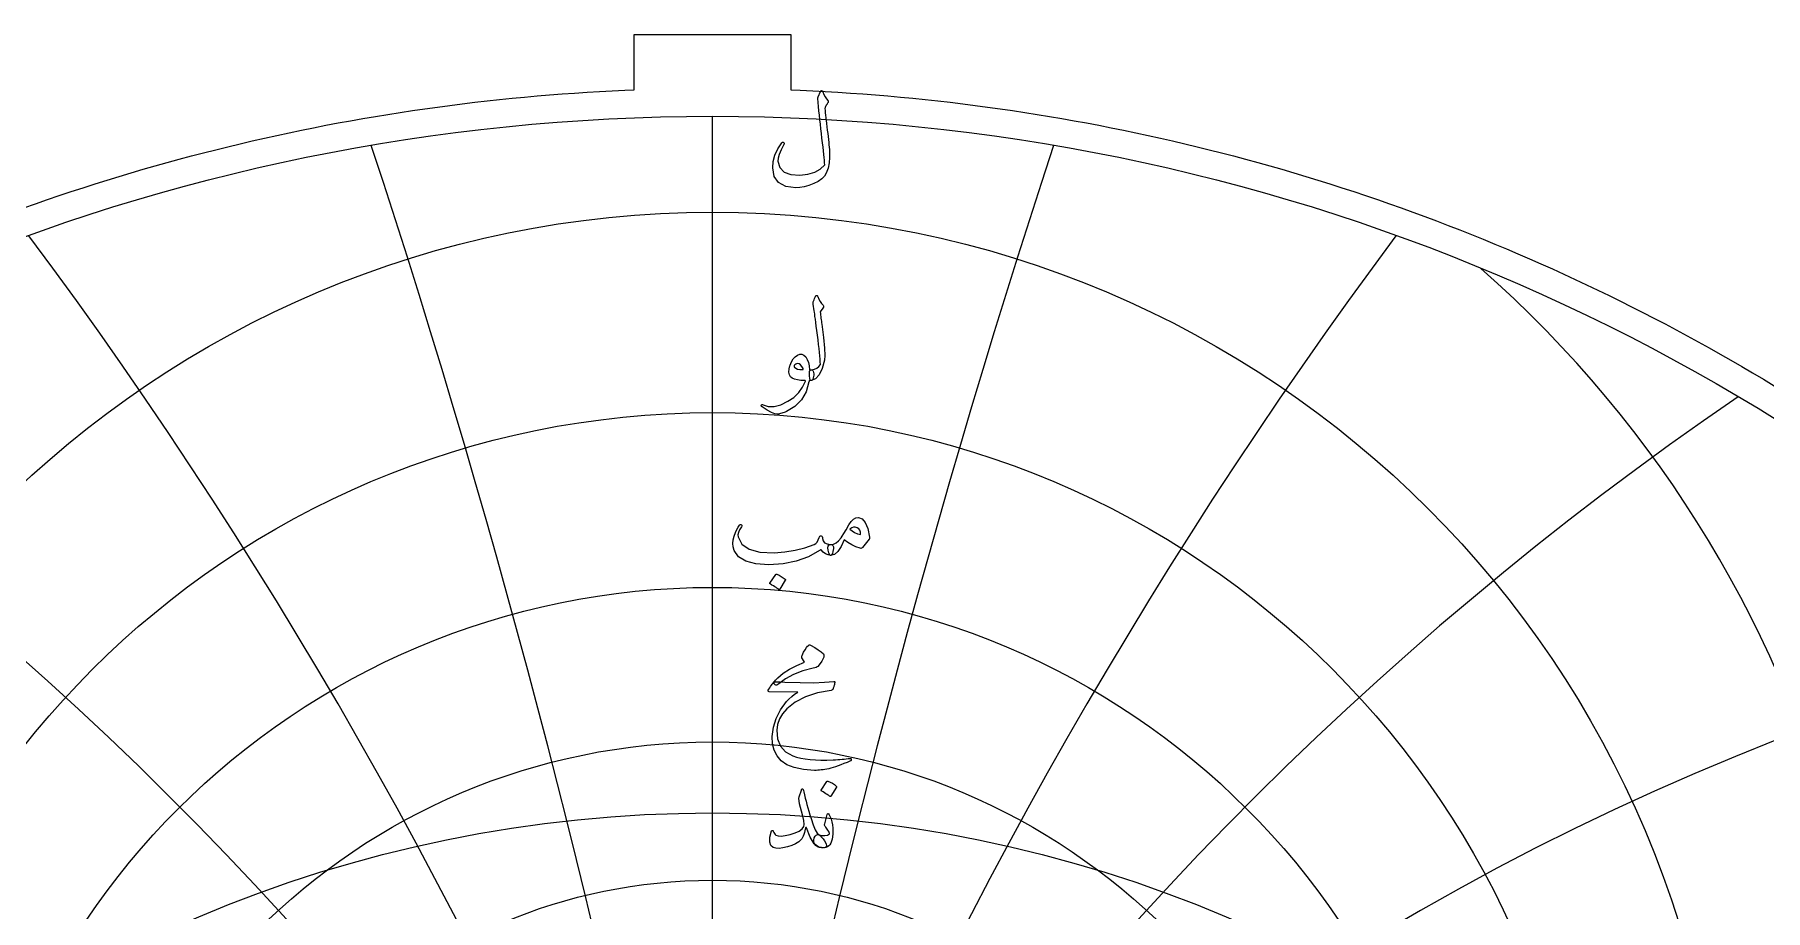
# Model space of a CAD drawing. Header units: millimetres. Extents: x -54 to 54, y -54 to 55.
# Drawn here: x -17.85 to 27.73, y 32.19 to 55.25 of the extents above; entities that cross this region are included whole.
import ezdxf

# ---------------------------------------------------------------- set-up
doc = ezdxf.new("R2010")
doc.units = ezdxf.units.MM
for name, color, linetype in [('CUT_OUTER', 1, 'Continuous'), ('ENGRAVE', 7, 'Continuous'), ('ENGRAVE_FINE', 8, 'Continuous'), ('TEXT', 5, 'Continuous')]:
    doc.layers.add(name, color=color, linetype=linetype)

msp = doc.modelspace()

# ---------------------------------------------------------------- linework, layer by layer
at = {"layer": 'CUT_OUTER'}
msp.add_lwpolyline([(-18.1365, 50.688), (-17.8251, 50.7984), (-17.5131, 50.9068), (-17.2004, 51.0133), (-16.8871, 51.1178), (-16.5731, 51.2205), (-16.2585, 51.3212), (-15.9433, 51.42), (-15.6275, 51.5169), (-15.3111, 51.6118), (-14.9941, 51.7048), (-14.6766, 51.7958), (-14.3585, 51.8849), (-14.0399, 51.972), (-13.7207, 52.0572), (-13.401, 52.1404), (-13.0808, 52.2216), (-12.7602, 52.3009), (-12.439, 52.3782), (-12.1174, 52.4536), (-11.7953, 52.5269), (-11.4728, 52.5983), (-11.1498, 52.6677), (-10.8265, 52.7351), (-10.5027, 52.8006), (-10.1785, 52.864), (-9.854, 52.9255), (-9.529, 52.985), (-9.2037, 53.0424), (-8.8781, 53.0979), (-8.5521, 53.1514), (-8.2258, 53.2028), (-7.8992, 53.2523), (-7.5723, 53.2998), (-7.2452, 53.3452), (-6.9177, 53.3887), (-6.59, 53.4301), (-6.262, 53.4696), (-5.9338, 53.507), (-5.6054, 53.5424), (-5.2768, 53.5758), (-4.9479, 53.6071), (-4.6189, 53.6365), (-4.2897, 53.6638), (-3.9603, 53.6891), (-3.6308, 53.7124), (-3.3012, 53.7337), (-2.9714, 53.7529), (-2.6416, 53.7702), (-2.3116, 53.7853), (-2.065, 53.7952), (-2.065, 55.251), (2.065, 55.251), (2.065, 53.7952), (2.3116, 53.7853), (2.6416, 53.7702), (2.9714, 53.7529), (3.3012, 53.7337), (3.6308, 53.7124), (3.9603, 53.6891), (4.2897, 53.6638), (4.6189, 53.6365), (4.9479, 53.6071), (5.2768, 53.5758), (5.6054, 53.5424), (5.9338, 53.507), (6.262, 53.4696), (6.59, 53.4301), (6.9177, 53.3887), (7.2452, 53.3452), (7.5723, 53.2998), (7.8992, 53.2523), (8.2258, 53.2028), (8.5521, 53.1514), (8.8781, 53.0979), (9.2037, 53.0424), (9.529, 52.985), (9.854, 52.9255), (10.1785, 52.864), (10.5027, 52.8006), (10.8265, 52.7351), (11.1498, 52.6677), (11.4728, 52.5983), (11.7953, 52.5269), (12.1174, 52.4536), (12.439, 52.3782), (12.7602, 52.3009), (13.0808, 52.2216), (13.401, 52.1404), (13.7207, 52.0572), (14.0399, 51.972), (14.3585, 51.8849), (14.6766, 51.7958), (14.9941, 51.7048), (15.3111, 51.6118), (15.6275, 51.5169), (15.9433, 51.42), (16.2585, 51.3212), (16.5731, 51.2205), (16.8871, 51.1178), (17.2004, 51.0133), (17.5131, 50.9068), (17.8251, 50.7984), (18.1365, 50.688), (18.4471, 50.5758), (18.7571, 50.4616), (19.0664, 50.3456), (19.3749, 50.2277), (19.6828, 50.1078), (19.9899, 49.9861), (20.2962, 49.8625), (20.6018, 49.7371), (20.9066, 49.6097), (21.2106, 49.4805), (21.5138, 49.3494), (21.8162, 49.2165), (22.1177, 49.0817), (22.4185, 48.9451), (22.7184, 48.8066), (23.0174, 48.6663), (23.3156, 48.5241), (23.6129, 48.3801), (23.9093, 48.2343), (24.2048, 48.0867), (24.4994, 47.9373), (24.7931, 47.7861), (25.0858, 47.6331), (25.3776, 47.4782), (25.6685, 47.3216), (25.9584, 47.1632), (26.2473, 47.0031), (26.5352, 46.8411), (26.8221, 46.6774), (27.108, 46.512), (27.3929, 46.3448), (27.6767, 46.1758), (27.9595, 46.0051)], dxfattribs=at)
at = {"layer": 'ENGRAVE'}
msp.add_lwpolyline([(0, -53.1), (0, 53.1)], dxfattribs=at)
for centre, radius in [((0, 0), 53.1), ((0, 23.9193), 26.6549), ((0, 22.1941), 23.1043), ((0, 20.8037), 19.8935), ((0, 19.6818), 16.9462), ((0, 0), 34.7587), ((0, 18.7804), 14.2044)]:
    msp.add_circle(centre, radius, dxfattribs=at)
for centre, radius, start, end in [((0, 26.0725), 30.6486, 131.30785, 48.69215), ((0, 28.7877), 35.2299, 158.30757, 21.69243), ((0, 32.2642), 40.609, 177.16632, 2.83368)]:
    msp.add_arc(centre, radius, start, end, dxfattribs=at)
at = {"layer": 'ENGRAVE_FINE'}
for centre, radius, start, end in [((-253.6542, -28.147), 257.5673, 3.549067, 18.208032), ((-253.6542, -28.147), 257.5673, 3.549067, 18.208032), ((253.6542, -28.147), 257.5673, 161.791968, 176.450933), ((253.6542, -28.147), 257.5673, 161.791968, 176.450933), ((-122.8839, -28.147), 130.7703, 7.145895, 36.6736), ((-122.8839, -28.147), 130.7703, 7.145895, 36.6736), ((122.8839, -28.147), 130.7703, 143.3264, 172.854105), ((122.8839, -28.147), 130.7703, 143.3264, 172.854105), ((-77.4679, -28.147), 89.4522, 10.840654, 55.662821), ((-77.4679, -28.147), 89.4522, 10.840654, 55.662821), ((77.4679, -28.147), 89.4522, 124.337179, 169.159346), ((77.4679, -28.147), 89.4522, 124.337179, 169.159346), ((-53.3025, -28.147), 69.5814, 14.688568, 75.445741), ((-53.3025, -28.147), 69.5814, 14.688568, 75.445741), ((53.3025, -28.147), 69.5814, 104.554259, 165.311432), ((53.3025, -28.147), 69.5814, 104.554259, 165.311432)]:
    msp.add_arc(centre, radius, start, end, dxfattribs=at)
at = {"layer": 'TEXT'}
for points in [[(2.8436, 53.7543), (2.8491, 53.7639), (2.8561, 53.7708), (2.8648, 53.7749), (2.875, 53.7763), (2.8852, 53.7745), (2.8938, 53.7692), (2.9009, 53.7604), (2.9064, 53.748), (2.9356, 53.676), (2.9668, 53.6138), (3, 53.5614), (3.0351, 53.5188), (3.0455, 53.5035), (3.0485, 53.4858), (3.044, 53.4658), (3.032, 53.4434), (3.0243, 53.4326), (3.0171, 53.4222), (3.0102, 53.4122), (3.0037, 53.4026), (2.9976, 53.3936), (2.9919, 53.3853), (2.9866, 53.3779), (2.9817, 53.3712), (2.9735, 53.359), (2.9676, 53.3445), (2.9641, 53.3276), (2.9629, 53.3084), (2.9666, 53.2541), (2.9715, 53.1949), (2.9776, 53.1309), (2.9849, 53.0619), (2.9931, 52.988), (3.0021, 52.9092), (3.012, 52.8255), (3.0226, 52.7369), (3.0344, 52.6484), (3.0449, 52.5653), (3.0541, 52.4875), (3.0618, 52.415), (3.0684, 52.3476), (3.074, 52.285), (3.0786, 52.2274), (3.0822, 52.1747), (3.0863, 52.0187), (3.0736, 51.8709), (3.044, 51.7314), (2.9974, 51.6001), (2.9521, 51.5229), (2.882, 51.4517), (2.7872, 51.3863), (2.6677, 51.3268), (2.5382, 51.2776), (2.4165, 51.2428), (2.3026, 51.2226), (2.1967, 51.2169), (1.9313, 51.2534), (1.7413, 51.3535), (1.6267, 51.5172), (1.5874, 51.7445), (1.6012, 51.9139), (1.6455, 52.0797), (1.7205, 52.2421), (1.8261, 52.4008), (1.8341, 52.4101), (1.8426, 52.4158), (1.8514, 52.4179), (1.8606, 52.4165), (1.8705, 52.4128), (1.8779, 52.4079), (1.883, 52.4018), (1.8858, 52.3946), (1.8877, 52.3838), (1.8873, 52.3734), (1.8846, 52.3634), (1.8795, 52.3537), (1.8075, 52.2134), (1.7578, 52.0939), (1.7305, 51.9951), (1.7256, 51.9172), (1.778, 51.7494), (1.8913, 51.6322), (2.0654, 51.5657), (2.3003, 51.5498), (2.5121, 51.5728), (2.692, 51.626), (2.8402, 51.7094), (2.9566, 51.823), (2.9542, 51.8779), (2.9499, 51.942), (2.944, 52.0153), (2.9362, 52.0978), (2.9265, 52.1898), (2.9146, 52.2913), (2.9006, 52.4025), (2.8844, 52.5233), (2.8691, 52.6479), (2.8546, 52.7706), (2.8408, 52.8913), (2.8279, 53.0101), (2.8159, 53.1268), (2.8051, 53.2417), (2.7955, 53.3545), (2.787, 53.4654), (2.7745, 53.5722), (2.7751, 53.5843), (2.7768, 53.5957), (2.7798, 53.6063), (2.7839, 53.6161)], [(2.6536, 48.2147), (2.6748, 48.266), (2.6913, 48.3066), (2.703, 48.3366), (2.7101, 48.356), (2.7156, 48.3684), (2.7227, 48.3772), (2.7313, 48.3825), (2.7415, 48.3843), (2.7531, 48.3823), (2.7627, 48.3765), (2.7704, 48.3666), (2.776, 48.3529), (2.8021, 48.2856), (2.8334, 48.2249), (2.8697, 48.171), (2.9111, 48.1237), (2.9227, 48.1085), (2.926, 48.0915), (2.9211, 48.0724), (2.9079, 48.0514), (2.8389, 47.9541), (2.8436, 47.9105), (2.8483, 47.8677), (2.853, 47.8257), (2.8577, 47.7845), (2.8624, 47.7441), (2.8671, 47.7044), (2.8718, 47.6656), (2.8765, 47.6275), (2.9199, 47.275), (2.9464, 46.9994), (2.956, 46.8008), (2.9488, 46.6791), (2.8895, 46.4583), (2.8122, 46.2952), (2.7168, 46.1898), (2.6033, 46.1421), (2.6002, 46.1421), (2.597, 46.1421), (2.5939, 46.1421), (2.5908, 46.1421), (2.5721, 46.1598), (2.5601, 46.2002), (2.5548, 46.2634), (2.5562, 46.3494), (2.5592, 46.3812), (2.568, 46.4043), (2.5827, 46.4189), (2.6033, 46.4247), (2.683, 46.4406), (2.7494, 46.4695), (2.8023, 46.5113), (2.842, 46.5661), (2.8393, 46.6318), (2.8345, 46.7066), (2.8276, 46.7904), (2.8184, 46.8832), (2.8074, 46.9847), (2.7945, 47.0944), (2.7799, 47.2124), (2.7635, 47.3386), (2.7484, 47.4626), (2.7344, 47.5741), (2.7217, 47.673), (2.7101, 47.7594), (2.7001, 47.8332), (2.692, 47.8944), (2.686, 47.9431), (2.6818, 47.9792), (2.6504, 48.1582), (2.6495, 48.1759), (2.6496, 48.1912), (2.651, 48.2041), (2.6536, 48.2147)], [(2.5405, 46.1076), (2.4669, 45.8491), (2.3435, 45.6326), (2.1702, 45.4581), (1.947, 45.3256), (1.9158, 45.3122), (1.885, 45.3001), (1.8546, 45.2894), (1.8245, 45.2801), (1.7951, 45.2723), (1.7664, 45.2664), (1.7386, 45.2621), (1.7115, 45.2597), (1.644, 45.2693), (1.5545, 45.3044), (1.443, 45.3651), (1.3095, 45.4512), (1.2952, 45.4636), (1.2867, 45.4756), (1.2842, 45.4872), (1.2875, 45.4984), (1.295, 45.507), (1.3048, 45.5109), (1.317, 45.5101), (1.3315, 45.5046), (1.4703, 45.4597), (1.6259, 45.4599), (1.7984, 45.5052), (1.9878, 45.5957), (2.1425, 45.7007), (2.2705, 45.8242), (2.3717, 45.9661), (2.4463, 46.1264), (2.4457, 46.1321), (2.444, 46.1366), (2.441, 46.14), (2.4369, 46.1421), (2.3287, 46.1484), (2.2367, 46.161), (2.1607, 46.1798), (2.1009, 46.2049), (2.0546, 46.2438), (2.0255, 46.2976), (2.0137, 46.3663), (2.0192, 46.4499), (2.021, 46.461), (2.0232, 46.4722), (2.0257, 46.4837), (2.0286, 46.4954), (2.032, 46.5075), (2.0357, 46.5201), (2.0398, 46.5334), (2.0443, 46.5472), (2.0812, 46.6369), (2.126, 46.7113), (2.1786, 46.7704), (2.239, 46.8141), (2.3009, 46.8381), (2.3576, 46.8377), (2.4092, 46.813), (2.4557, 46.7639), (2.4964, 46.6956), (2.5272, 46.6163), (2.5482, 46.526), (2.5594, 46.4247), (2.5655, 46.4248), (2.5715, 46.4251), (2.5773, 46.4256), (2.5829, 46.4263), (2.5885, 46.427), (2.5943, 46.4275), (2.6003, 46.4278), (2.6065, 46.4279), (2.6277, 46.4234), (2.6442, 46.4098), (2.6559, 46.3873), (2.663, 46.3557), (2.6659, 46.3209), (2.6653, 46.2858), (2.6612, 46.2503), (2.6536, 46.2143), (2.6436, 46.1827), (2.6324, 46.1602), (2.62, 46.1466), (2.6065, 46.1421), (2.5468, 46.1421), (2.5464, 46.1364), (2.5452, 46.1288), (2.5433, 46.1192), (2.5405, 46.1076)], [(2.3898, 46.4593), (2.3568, 46.5168), (2.3207, 46.5574), (2.2814, 46.5812), (2.239, 46.588), (2.2137, 46.5814), (2.1912, 46.5708), (2.1713, 46.5562), (2.1543, 46.5378), (2.1488, 46.528), (2.148, 46.5174), (2.1519, 46.506), (2.1605, 46.4938), (2.1929, 46.4654), (2.2398, 46.4459), (2.3013, 46.4355), (2.3772, 46.4342), (2.3851, 46.4357), (2.3898, 46.4404), (2.3914, 46.4483), (2.3898, 46.4593)], [(3.8438, 42.5395), (3.9421, 42.5046), (4.0235, 42.4061), (4.0881, 42.2439), (4.1358, 42.0182), (4.1376, 42.0019), (4.1366, 41.9876), (4.1329, 41.9753), (4.1264, 41.9648), (3.9537, 41.7482), (3.9417, 41.735), (3.9278, 41.727), (3.9119, 41.724), (3.894, 41.7262), (3.7766, 41.7662), (3.6663, 41.8173), (3.5631, 41.8793), (3.4669, 41.9523), (3.3894, 41.7723), (3.3044, 41.6438), (3.212, 41.5666), (3.1121, 41.5409), (3.1009, 41.545), (3.0893, 41.5574), (3.0773, 41.578), (3.065, 41.6069), (3.0459, 41.6783), (3.039, 41.7356), (3.0443, 41.7788), (3.0618, 41.8078), (3.072, 41.8147), (3.0838, 41.8196), (3.0971, 41.8226), (3.1121, 41.8235), (3.1835, 41.8357), (3.2534, 41.8691), (3.3217, 41.9236), (3.3884, 41.9994), (3.4177, 42.0434), (3.4614, 42.1156), (3.5197, 42.2161), (3.5925, 42.3448), (3.6494, 42.43), (3.7103, 42.4909), (3.7751, 42.5274), (3.8438, 42.5395)], [(0.716, 42.3385), (0.7272, 42.3507), (0.7388, 42.3558), (0.7507, 42.3539), (0.7631, 42.3448), (0.7725, 42.3331), (0.7757, 42.3197), (0.7725, 42.3048), (0.7631, 42.2883), (0.7152, 42.2141), (0.6846, 42.1454), (0.6712, 42.0822), (0.6752, 42.0245), (0.7735, 41.8349), (0.9649, 41.7026), (1.2493, 41.6277), (1.6267, 41.61), (1.9068, 41.6306), (2.1755, 41.6736), (2.4328, 41.7389), (2.6787, 41.8267), (2.7221, 41.8524), (2.758, 41.8918), (2.7864, 41.945), (2.8074, 42.012), (2.8145, 42.031), (2.8263, 42.0441), (2.8428, 42.0514), (2.864, 42.0528), (2.8791, 42.0463), (2.8899, 42.0332), (2.8964, 42.0133), (2.8985, 41.9868), (2.9132, 41.9213), (2.9543, 41.8722), (3.0216, 41.8396), (3.1152, 41.8235), (3.149, 41.8161), (3.1717, 41.7968), (3.1835, 41.7658), (3.1843, 41.723), (3.1729, 41.6434), (3.1576, 41.5864), (3.1384, 41.5523), (3.1152, 41.5409), (3.0463, 41.5499), (2.981, 41.577), (2.9191, 41.6222), (2.8608, 41.6854), (2.8559, 41.6879), (2.8475, 41.6861), (2.8355, 41.6801), (2.82, 41.6697), (2.5272, 41.5048), (2.2076, 41.387), (1.8614, 41.3164), (1.4885, 41.2928), (1.1439, 41.3164), (0.8761, 41.387), (0.6854, 41.5048), (0.5715, 41.6697), (0.5456, 41.7617), (0.537, 41.8557), (0.5456, 41.9517), (0.5715, 42.0496), (0.6065, 42.1407), (0.6422, 42.2192), (0.6787, 42.2852), (0.716, 42.3385)], [(3.6177, 42.2318), (3.6765, 42.1827), (3.7433, 42.1423), (3.8178, 42.1105), (3.9003, 42.0873), (3.8958, 42.1491), (3.8791, 42.1996), (3.8502, 42.2386), (3.8092, 42.2663), (3.7619, 42.2806), (3.7142, 42.2797), (3.6661, 42.2634), (3.6177, 42.2318)], [(1.6675, 41.0353), (1.6714, 41.0392), (1.6769, 41.0416), (1.684, 41.0424), (1.6926, 41.0416), (1.7537, 41.0169), (1.8112, 40.9866), (1.8652, 40.9509), (1.9156, 40.9097), (1.9205, 40.9034), (1.9227, 40.8971), (1.9221, 40.8909), (1.9187, 40.8846), (1.7711, 40.6459), (1.7656, 40.6402), (1.7586, 40.6388), (1.7499, 40.6418), (1.7397, 40.6491), (1.7309, 40.6553), (1.717, 40.6648), (1.6979, 40.6773), (1.6738, 40.693), (1.6442, 40.7119), (1.6086, 40.7338), (1.5672, 40.759), (1.5199, 40.7872), (1.5136, 40.7919), (1.5105, 40.7966), (1.5105, 40.8014), (1.5136, 40.8061)], [(2.6504, 38.5677), (2.376, 38.4961), (2.1338, 38.4036), (1.9238, 38.2904), (1.746, 38.1563), (1.7187, 38.1357), (1.6934, 38.1241), (1.6701, 38.1216), (1.6487, 38.1281), (1.6237, 38.1577), (1.6275, 38.1995), (1.6599, 38.2535), (1.7209, 38.3196), (1.8652, 38.4393), (2.031, 38.5473), (2.2184, 38.6435), (2.4275, 38.7279), (2.3678, 38.8158), (2.3566, 38.8378), (2.3513, 38.8597), (2.3519, 38.8817), (2.3584, 38.9037), (2.4006, 38.9875), (2.4392, 39.0568), (2.4744, 39.1116), (2.506, 39.1518), (2.5262, 39.1708), (2.546, 39.1808), (2.5654, 39.1818), (2.5845, 39.1738), (2.695, 39.1114), (2.7878, 39.0529), (2.863, 38.9983), (2.9205, 38.9477), (2.9317, 38.9314), (2.937, 38.9108), (2.9364, 38.8859), (2.9299, 38.8566), (2.9097, 38.8109), (2.8773, 38.7553), (2.8328, 38.69), (2.776, 38.6148), (2.7611, 38.6036), (2.7352, 38.592), (2.6983, 38.5801), (2.6504, 38.5677)], [(1.9093, 38.2034), (2.3123, 38.1893), (2.6606, 38.1877), (2.9545, 38.1987), (3.1937, 38.2223), (3.2011, 38.2231), (3.2074, 38.2227), (3.2128, 38.2208), (3.2173, 38.2176), (3.2205, 38.2131), (3.2224, 38.2077), (3.2229, 38.2014), (3.222, 38.194), (3.2158, 38.1653), (3.2098, 38.139), (3.204, 38.1151), (3.1984, 38.0935), (3.193, 38.0743), (3.1878, 38.0574), (3.1828, 38.0429), (3.178, 38.0307), (3.1678, 38.0113), (3.156, 37.9969), (3.1427, 37.9877), (3.1278, 37.9836), (2.7651, 37.9178), (2.4495, 37.8148), (2.181, 37.6745), (1.9596, 37.4968), (1.8477, 37.3691), (1.7664, 37.2338), (1.7158, 37.0912), (1.6958, 36.941), (1.715, 36.7053), (1.7916, 36.5131), (1.9254, 36.3646), (2.1166, 36.2596), (2.2157, 36.2278), (2.3246, 36.2015), (2.4434, 36.1807), (2.5719, 36.1654), (2.7101, 36.1553), (2.8577, 36.1504), (3.0147, 36.1506), (3.1811, 36.1559), (3.2403, 36.1593), (3.2985, 36.163), (3.3557, 36.1671), (3.412, 36.1716), (3.4668, 36.1765), (3.5199, 36.1818), (3.5712, 36.1875), (3.6208, 36.1936), (3.6359, 36.1944), (3.6467, 36.1905), (3.6532, 36.1818), (3.6553, 36.1685), (3.6542, 36.153), (3.6506, 36.141), (3.6447, 36.1326), (3.6365, 36.1277), (3.5478, 36.0902), (3.4638, 36.0562), (3.3845, 36.0258), (3.3099, 35.9989), (3.2402, 35.9754), (3.1757, 35.9549), (3.1162, 35.9377), (3.0618, 35.9235), (3.0107, 35.9131), (2.9609, 35.9039), (2.9126, 35.8959), (2.8655, 35.889), (2.8197, 35.8837), (2.7749, 35.8804), (2.731, 35.879), (2.6881, 35.8796), (2.3953, 35.9023), (2.1511, 35.9518), (1.9556, 36.028), (1.8088, 36.1308), (1.7011, 36.2594), (1.6259, 36.4095), (1.5833, 36.5812), (1.5733, 36.7746), (1.6041, 37.0144), (1.6777, 37.2472), (1.7941, 37.4729), (1.9533, 37.6915), (2.0155, 37.7577), (2.086, 37.8211), (2.1647, 37.8817), (2.2516, 37.9396), (1.4917, 37.9459), (1.4734, 37.9538), (1.4657, 37.9679), (1.4687, 37.9883), (1.4822, 38.015), (1.5077, 38.0539), (1.5309, 38.0888), (1.5517, 38.1198), (1.5702, 38.1469), (1.5863, 38.1699), (1.6, 38.1885), (1.6114, 38.2028), (1.6204, 38.2128), (1.6408, 38.2146), (1.6958, 38.2136), (1.7853, 38.2099), (1.9093, 38.2034)], [(3.0131, 35.5871), (3.0171, 35.591), (3.0226, 35.5933), (3.0296, 35.5941), (3.0383, 35.5933), (3.0993, 35.5686), (3.1568, 35.5384), (3.2108, 35.5027), (3.2612, 35.4614), (3.2661, 35.4552), (3.2683, 35.4489), (3.2677, 35.4426), (3.2644, 35.4363), (3.1168, 35.1977), (3.1113, 35.192), (3.1042, 35.1906), (3.0956, 35.1935), (3.0854, 35.2008), (3.0765, 35.2071), (3.0626, 35.2165), (3.0436, 35.2291), (3.0194, 35.2448), (2.9898, 35.2636), (2.9543, 35.2856), (2.9128, 35.3107), (2.8655, 35.339), (2.8593, 35.3437), (2.8561, 35.3484), (2.8561, 35.3531), (2.8593, 35.3578)], [(2.4071, 35.317), (2.4251, 35.2346), (2.4447, 35.1509), (2.4659, 35.0659), (2.4887, 34.9794), (2.513, 34.8912), (2.539, 34.8008), (2.5664, 34.7083), (2.5955, 34.6136), (2.6542, 34.4432), (2.7077, 34.3152), (2.7562, 34.2296), (2.7996, 34.1865), (2.8375, 34.1608), (2.8758, 34.1244), (2.9144, 34.0775), (2.9535, 34.02), (2.9904, 33.9488), (3.0006, 33.8952), (2.9841, 33.8593), (2.9409, 33.841), (2.8014, 33.8552), (2.6779, 33.9478), (2.5706, 34.119), (2.4793, 34.3686), (2.4773, 34.3727), (2.4746, 34.3757), (2.471, 34.3774), (2.4667, 34.378), (2.4636, 34.3774), (2.4604, 34.3757), (2.4573, 34.3727), (2.4542, 34.3686), (2.4453, 34.3282), (2.4345, 34.2854), (2.4218, 34.2402), (2.4071, 34.1927), (2.391, 34.1478), (2.3741, 34.1103), (2.3564, 34.0803), (2.338, 34.0577), (2.2716, 33.9998), (2.1888, 33.9486), (2.0895, 33.904), (1.9737, 33.8662), (1.8559, 33.8381), (1.7539, 33.8261), (1.6675, 33.8302), (1.5969, 33.8505), (1.5364, 33.9011), (1.5089, 33.9902), (1.5144, 34.1178), (1.5529, 34.2838), (1.5566, 34.2893), (1.5615, 34.2932), (1.5676, 34.2956), (1.5749, 34.2964), (1.5835, 34.2954), (1.5906, 34.2925), (1.5961, 34.2875), (1.6, 34.2807), (1.6149, 34.2459), (1.6314, 34.2171), (1.6495, 34.1941), (1.6691, 34.177), (1.7303, 34.1543), (1.8135, 34.1488), (1.9187, 34.1606), (2.0459, 34.1896), (2.1815, 34.2332), (2.2869, 34.2822), (2.3621, 34.3368), (2.4071, 34.3969), (2.4145, 34.4577), (2.4023, 34.5617), (2.3706, 34.7089), (2.3191, 34.8993), (2.2944, 34.9996), (2.2799, 35.0807), (2.2756, 35.1425), (2.2814, 35.1851), (2.3411, 35.3547), (2.3476, 35.3725), (2.3545, 35.3853), (2.3617, 35.3929), (2.3694, 35.3955), (2.3788, 35.3906), (2.3882, 35.3759), (2.3976, 35.3513), (2.4071, 35.317)], [(3.0414, 34.3027), (3.023, 34.3335), (3.0053, 34.36), (2.9884, 34.3822), (2.9723, 34.4), (2.9607, 34.4153), (2.9543, 34.433), (2.9529, 34.453), (2.9566, 34.4754), (3.0226, 34.714), (3.0318, 34.7348), (3.0438, 34.7407), (3.0585, 34.7317), (3.0759, 34.7078), (3.1022, 34.6569), (3.1246, 34.5955), (3.1431, 34.5235), (3.1576, 34.4408), (3.166, 34.3615), (3.1694, 34.2838), (3.1676, 34.2077), (3.1607, 34.1331), (3.1495, 34.0681), (3.1348, 34.0114), (3.1166, 33.9629), (3.0948, 33.9227), (3.0679, 33.8928), (3.0312, 33.8693), (2.9847, 33.852), (2.9284, 33.841), (2.8706, 33.8389), (2.8169, 33.8481), (2.767, 33.8687), (2.7211, 33.9007), (2.6856, 33.9413), (2.6669, 33.9878), (2.6652, 34.0402), (2.6803, 34.0985), (2.7044, 34.1462), (2.7329, 34.1763), (2.7656, 34.1886), (2.8027, 34.1833), (2.8883, 34.1627), (2.9629, 34.1606), (3.0265, 34.1769), (3.0791, 34.2116), (3.0803, 34.2208), (3.0744, 34.2391), (3.0614, 34.2664), (3.0414, 34.3027)]]:
    msp.add_lwpolyline(points, close=True, dxfattribs=at)

doc.saveas('drawing.dxf')
